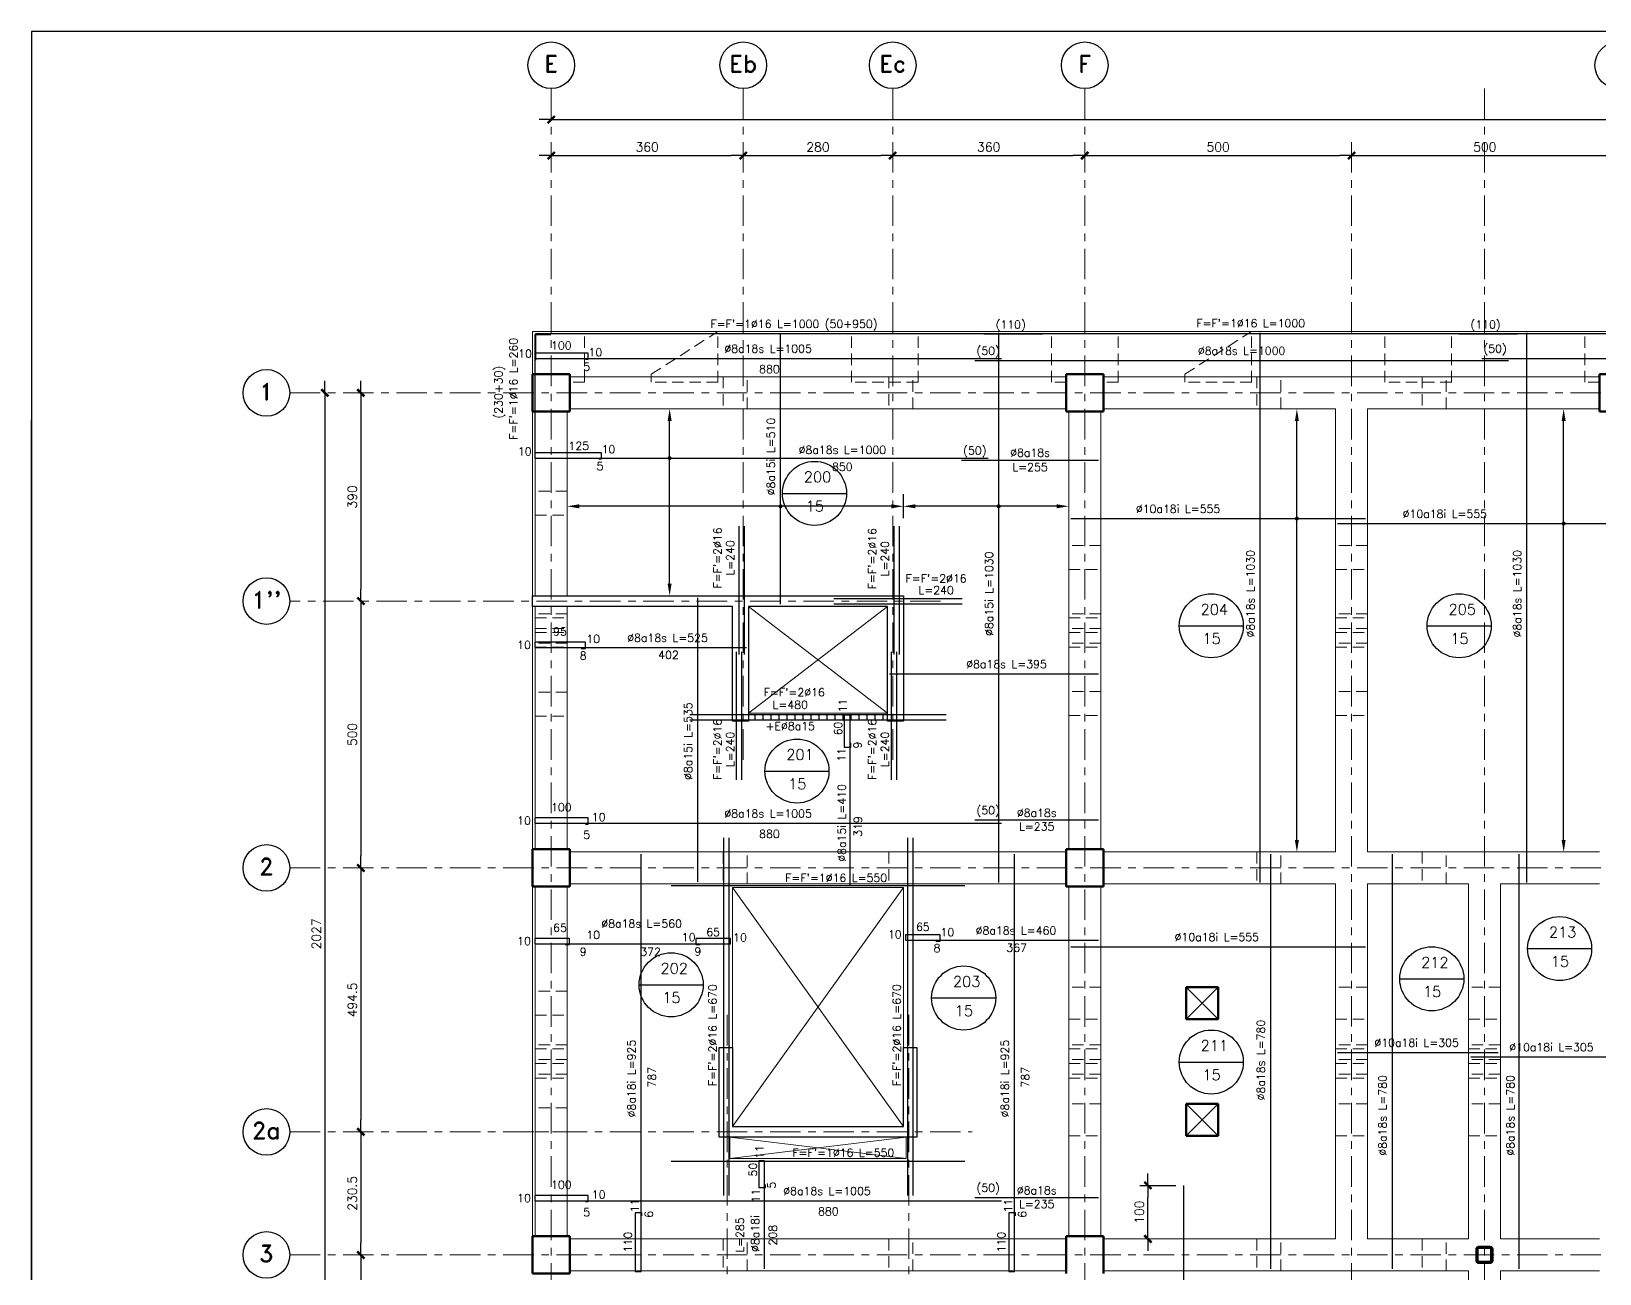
# Model space of a CAD drawing. Extents: x -4 to 6083, y -4 to 8618.
# Drawn here: x 0 to 2939, y 6290 to 8618 of the extents above; entities that cross this region are included whole.
import ezdxf
from ezdxf.enums import TextEntityAlignment as Align
from ezdxf.xclip import XClip

# ---------------------------------------------------------------- set-up
doc = ezdxf.new("R2010")
doc.units = 0
doc.header["$LTSCALE"] = 45
doc.header["$MEASUREMENT"] = 0
doc.header["$XCLIPFRAME"] = 0
doc.linetypes.add('2017_67-102$0$Grid Line', pattern=[2.2225, 1.27, -0.3175, 0.3175, -0.3175])
doc.linetypes.add('2017_67-102$0$RLE-PROYECCION', pattern=[0.71438, 0.47625, -0.23813])
doc.layers.get('0').update_dxf_attribs({"linetype": 'CONTINUOUS'})
for name, color, linetype, lineweight in [('2017_67-102$0$A-DETL-HLIN', 3, 'CONTINUOUS', 70), ('2017_67-102$0$RLE-EJE', 3, 'CONTINUOUS', 25), ('2017_67-102$0$RLE-EJES', 1, '2017_67-102$0$Grid Line', 9), ('2017_67-102$0$RLE-LOSA', 3, 'CONTINUOUS', 15), ('2017_67-102$0$RLE-MURO', 3, 'CONTINUOUS', 25), ('2017_67-102$0$RLE-PILAR', 3, 'CONTINUOUS', 50), ('2017_67-102$0$RLE-PROYECCION', 2, '2017_67-102$0$RLE-PROYECCION', 15), ('2017_67-102$0$RLE-VANOS', 1, 'CONTINUOUS', 15), ('2017_67-102$0$RLE-VIGA', 3, 'CONTINUOUS', 15)]:
    doc.layers.add(name, color=color, linetype=linetype, lineweight=lineweight)
for name, color, linetype in [('2017_67-102$0$RLA-COTAS', 2, 'CONTINUOUS'), ('fe', 7, 'CONTINUOUS'), ('RLA-COTAS1', 2, 'CONTINUOUS'), ('RLA-COTAS2', 1, 'CONTINUOUS'), ('RLA-FORMATO', 7, 'CONTINUOUS'), ('RLA-LOSAS', 3, 'CONTINUOUS'), ('TEXTOS-SM', 3, 'CONTINUOUS'), ('TEXTOS50A', 3, 'CONTINUOUS')]:
    doc.layers.add(name, color=color, linetype=linetype)
doc.styles.add('2017_67-102$0$ROMAND', font='romand', dxfattribs={"height": 31.5})
doc.styles.add('2017_67-102$0$ROMANS', font='ROMANS.shx', dxfattribs={"height": 16.875})
doc.styles.add('ROMAND', font='romand', dxfattribs={"height": 31.5})
doc.styles.add('ROMANS', font='ROMANS.shx', dxfattribs={"height": 16.875})
doc.styles.add('ROMANS0', font='romans.shx')
doc.dimstyles.new('2017_67-102$0$ING-75', dxfattribs={"dimscale": 75, "dimtxt": 0.27, "dimasz": 0.3, "dimexe": 0, "dimexo": 0, "dimgap": 0.1, "dimtad": 1, "dimdec": 1, "dimzin": 12, "dimdsep": 46, "dimtxsty": '2017_67-102$0$ROMANS', "dimblk": '2017_67-102$0$TICK1', "dimblk1": '2017_67-102$0$TICK1', "dimblk2": '2017_67-102$0$TICK1', "dimcen": 0.09, "dimclrd": 2, "dimclre": 1, "dimclrt": 3, "dimadec": 0, "dimazin": 0, "dimtfac": 1, "dimtdec": 0, "dimtix": 1, "dimtmove": 2, "dimatfit": 3, "dimldrblk": '2017_67-102$0$TICK1', "dimfxl": 0, "dimfxlon": 1, "dimtolj": 1, "dimtzin": 0, "dimarcsym": 0})
doc.dimstyles.new('ING-75', dxfattribs={"dimscale": 75, "dimtxt": 0.27, "dimasz": 0.3, "dimexe": 0, "dimexo": 0, "dimgap": 0.1, "dimtad": 1, "dimdec": 1, "dimzin": 12, "dimdsep": 46, "dimtxsty": 'ROMANS', "dimblk": 'TICK1', "dimblk1": 'TICK1', "dimblk2": 'TICK1', "dimcen": 0.09, "dimclrd": 2, "dimclre": 1, "dimclrt": 3, "dimadec": 0, "dimazin": 0, "dimtfac": 1, "dimtdec": 0, "dimtix": 1, "dimtmove": 2, "dimatfit": 3, "dimldrblk": 'TICK1', "dimfxl": 0, "dimfxlon": 1, "dimtolj": 1, "dimtzin": 0, "dimarcsym": 0})

# ---------------------------------------------------------------- blocks, each defined once
blk = doc.blocks.new('2017_67-102$0$TICK1')
at = {"color": 2}
for points in [[(0, 0), (-1, 0)], [(0, 0), (1, 0)]]:
    blk.add_lwpolyline(points, dxfattribs=at)
at = {"color": 2, "const_width": 0.2}
blk.add_lwpolyline([(-0.3, -0.3), (0.3, 0.3)], dxfattribs=at)
blk = doc.blocks.new('*D25')
at = {"layer": '2017_67-102$0$RLA-COTAS', "color": 2, "lineweight": -2, "transparency": 16777216}
blk.add_line((915.7, 8397), (5370.7, 8397), dxfattribs=at)
at = {"layer": '2017_67-102$0$RLA-COTAS', "color": 2, "lineweight": -2, "transparency": 16777216, "xscale": 22.5, "yscale": 22.5, "zscale": 22.5, "rotation": 180}
blk.add_blockref('2017_67-102$0$TICK1', (893.2, 8397), dxfattribs=at)
at = {"layer": '2017_67-102$0$RLA-COTAS', "color": 2, "lineweight": -2, "transparency": 16777216, "xscale": 22.5, "yscale": 22.5, "zscale": 22.5}
blk.add_blockref('2017_67-102$0$TICK1', (5393.2, 8397), dxfattribs=at)
at = {"layer": '2017_67-102$0$RLA-COTAS', "color": 3, "transparency": 16777216, "insert": (3143.2, 8413), "char_height": 16.88, "attachment_point": 5, "style": '2017_67-102$0$ROMANS'}
blk.add_mtext('\\A1;4500', dxfattribs=at)
blk = doc.blocks.new('*D26')
at = {"layer": '2017_67-102$0$RLA-COTAS', "color": 2, "lineweight": -2, "transparency": 16777216}
blk.add_line((915.7, 8329.5), (1230.7, 8329.5), dxfattribs=at)
at = {"layer": '2017_67-102$0$RLA-COTAS', "color": 2, "lineweight": -2, "transparency": 16777216, "xscale": 22.5, "yscale": 22.5, "zscale": 22.5, "rotation": 180}
blk.add_blockref('2017_67-102$0$TICK1', (893.2, 8329.5), dxfattribs=at)
at = {"layer": '2017_67-102$0$RLA-COTAS', "color": 2, "lineweight": -2, "transparency": 16777216, "xscale": 22.5, "yscale": 22.5, "zscale": 22.5}
blk.add_blockref('2017_67-102$0$TICK1', (1253.2, 8329.5), dxfattribs=at)
at = {"layer": '2017_67-102$0$RLA-COTAS', "color": 3, "transparency": 16777216, "insert": (1073.2, 8345.5), "char_height": 16.88, "attachment_point": 5, "style": '2017_67-102$0$ROMANS'}
blk.add_mtext('\\A1;360', dxfattribs=at)
blk = doc.blocks.new('*D27')
at = {"layer": '2017_67-102$0$RLA-COTAS', "color": 2, "lineweight": -2, "transparency": 16777216}
blk.add_line((1275.7, 8329.5), (1510.7, 8329.5), dxfattribs=at)
at = {"layer": '2017_67-102$0$RLA-COTAS', "color": 2, "lineweight": -2, "transparency": 16777216, "xscale": 22.5, "yscale": 22.5, "zscale": 22.5, "rotation": 180}
blk.add_blockref('2017_67-102$0$TICK1', (1253.2, 8329.5), dxfattribs=at)
at = {"layer": '2017_67-102$0$RLA-COTAS', "color": 2, "lineweight": -2, "transparency": 16777216, "xscale": 22.5, "yscale": 22.5, "zscale": 22.5}
blk.add_blockref('2017_67-102$0$TICK1', (1533.2, 8329.5), dxfattribs=at)
at = {"layer": '2017_67-102$0$RLA-COTAS', "color": 3, "transparency": 16777216, "insert": (1393.2, 8345.5), "char_height": 16.88, "attachment_point": 5, "style": '2017_67-102$0$ROMANS'}
blk.add_mtext('\\A1;280', dxfattribs=at)
blk = doc.blocks.new('*D28')
at = {"layer": '2017_67-102$0$RLA-COTAS', "color": 2, "lineweight": -2, "transparency": 16777216}
blk.add_line((1555.7, 8329.5), (1870.7, 8329.5), dxfattribs=at)
at = {"layer": '2017_67-102$0$RLA-COTAS', "color": 2, "lineweight": -2, "transparency": 16777216, "xscale": 22.5, "yscale": 22.5, "zscale": 22.5, "rotation": 180}
blk.add_blockref('2017_67-102$0$TICK1', (1533.2, 8329.5), dxfattribs=at)
at = {"layer": '2017_67-102$0$RLA-COTAS', "color": 2, "lineweight": -2, "transparency": 16777216, "xscale": 22.5, "yscale": 22.5, "zscale": 22.5}
blk.add_blockref('2017_67-102$0$TICK1', (1893.2, 8329.5), dxfattribs=at)
at = {"layer": '2017_67-102$0$RLA-COTAS', "color": 3, "transparency": 16777216, "insert": (1713.2, 8345.5), "char_height": 16.88, "attachment_point": 5, "style": '2017_67-102$0$ROMANS'}
blk.add_mtext('\\A1;360', dxfattribs=at)
blk = doc.blocks.new('*D29')
at = {"layer": '2017_67-102$0$RLA-COTAS', "color": 2, "lineweight": -2, "transparency": 16777216}
blk.add_line((1915.7, 8329.5), (2370.7, 8329.5), dxfattribs=at)
at = {"layer": '2017_67-102$0$RLA-COTAS', "color": 2, "lineweight": -2, "transparency": 16777216, "xscale": 22.5, "yscale": 22.5, "zscale": 22.5, "rotation": 180}
blk.add_blockref('2017_67-102$0$TICK1', (1893.2, 8329.5), dxfattribs=at)
at = {"layer": '2017_67-102$0$RLA-COTAS', "color": 2, "lineweight": -2, "transparency": 16777216, "xscale": 22.5, "yscale": 22.5, "zscale": 22.5}
blk.add_blockref('2017_67-102$0$TICK1', (2393.2, 8329.5), dxfattribs=at)
at = {"layer": '2017_67-102$0$RLA-COTAS', "color": 3, "transparency": 16777216, "insert": (2143.2, 8345.5), "char_height": 16.88, "attachment_point": 5, "style": '2017_67-102$0$ROMANS'}
blk.add_mtext('\\A1;500', dxfattribs=at)
blk = doc.blocks.new('*D30')
at = {"layer": '2017_67-102$0$RLA-COTAS', "color": 2, "lineweight": -2, "transparency": 16777216}
blk.add_line((2415.7, 8329.5), (2870.7, 8329.5), dxfattribs=at)
at = {"layer": '2017_67-102$0$RLA-COTAS', "color": 2, "lineweight": -2, "transparency": 16777216, "xscale": 22.5, "yscale": 22.5, "zscale": 22.5, "rotation": 180}
blk.add_blockref('2017_67-102$0$TICK1', (2393.2, 8329.5), dxfattribs=at)
at = {"layer": '2017_67-102$0$RLA-COTAS', "color": 2, "lineweight": -2, "transparency": 16777216, "xscale": 22.5, "yscale": 22.5, "zscale": 22.5}
blk.add_blockref('2017_67-102$0$TICK1', (2893.2, 8329.5), dxfattribs=at)
at = {"layer": '2017_67-102$0$RLA-COTAS', "color": 3, "transparency": 16777216, "insert": (2643.2, 8345.5), "char_height": 16.88, "attachment_point": 5, "style": '2017_67-102$0$ROMANS'}
blk.add_mtext('\\A1;500', dxfattribs=at)
blk = doc.blocks.new('*D35')
at = {"layer": '2017_67-102$0$RLA-COTAS', "color": 2, "lineweight": -2, "transparency": 16777216}
blk.add_line((469, 7862.4), (469, 5880.4), dxfattribs=at)
at = {"layer": '2017_67-102$0$RLA-COTAS', "color": 2, "lineweight": -2, "transparency": 16777216, "xscale": 22.5, "yscale": 22.5, "zscale": 22.5}
for p, rotation in [((469, 7884.9), 90), ((469, 5857.9), 270)]:
    blk.add_blockref('2017_67-102$0$TICK1', p, dxfattribs=dict(at, rotation=rotation))
at = {"layer": '2017_67-102$0$RLA-COTAS', "color": 3, "transparency": 16777216, "insert": (453, 6871.4), "char_height": 16.88, "attachment_point": 5, "rotation": 90, "style": '2017_67-102$0$ROMANS'}
blk.add_mtext('\\A1;2027', dxfattribs=at)
blk = doc.blocks.new('*D36')
at = {"layer": '2017_67-102$0$RLA-COTAS', "color": 2, "lineweight": -2, "transparency": 16777216}
blk.add_line((536.5, 7862.4), (536.5, 7517.4), dxfattribs=at)
at = {"layer": '2017_67-102$0$RLA-COTAS', "color": 2, "lineweight": -2, "transparency": 16777216, "xscale": 22.5, "yscale": 22.5, "zscale": 22.5}
for p, rotation in [((536.5, 7884.9), 90), ((536.5, 7494.9), 270)]:
    blk.add_blockref('2017_67-102$0$TICK1', p, dxfattribs=dict(at, rotation=rotation))
at = {"layer": '2017_67-102$0$RLA-COTAS', "color": 3, "transparency": 16777216, "insert": (520.5, 7689.9), "char_height": 16.88, "attachment_point": 5, "rotation": 90, "style": '2017_67-102$0$ROMANS'}
blk.add_mtext('\\A1;390', dxfattribs=at)
blk = doc.blocks.new('*D37')
at = {"layer": '2017_67-102$0$RLA-COTAS', "color": 2, "lineweight": -2, "transparency": 16777216}
blk.add_line((536.5, 7472.4), (536.5, 7017.4), dxfattribs=at)
at = {"layer": '2017_67-102$0$RLA-COTAS', "color": 2, "lineweight": -2, "transparency": 16777216, "xscale": 22.5, "yscale": 22.5, "zscale": 22.5}
for p, rotation in [((536.5, 7494.9), 90), ((536.5, 6994.9), 270)]:
    blk.add_blockref('2017_67-102$0$TICK1', p, dxfattribs=dict(at, rotation=rotation))
at = {"layer": '2017_67-102$0$RLA-COTAS', "color": 3, "transparency": 16777216, "insert": (520.5, 7244.9), "char_height": 16.88, "attachment_point": 5, "rotation": 90, "style": '2017_67-102$0$ROMANS'}
blk.add_mtext('\\A1;500', dxfattribs=at)
blk = doc.blocks.new('*D38')
at = {"layer": '2017_67-102$0$RLA-COTAS', "color": 2, "lineweight": -2, "transparency": 16777216}
blk.add_line((536.5, 6972.4), (536.5, 6522.9), dxfattribs=at)
at = {"layer": '2017_67-102$0$RLA-COTAS', "color": 2, "lineweight": -2, "transparency": 16777216, "xscale": 22.5, "yscale": 22.5, "zscale": 22.5}
for p, rotation in [((536.5, 6994.9), 90), ((536.5, 6500.4), 270)]:
    blk.add_blockref('2017_67-102$0$TICK1', p, dxfattribs=dict(at, rotation=rotation))
at = {"layer": '2017_67-102$0$RLA-COTAS', "color": 3, "transparency": 16777216, "insert": (520.5, 6747.7), "char_height": 16.88, "attachment_point": 5, "rotation": 90, "style": '2017_67-102$0$ROMANS'}
blk.add_mtext('\\A1;494.5', dxfattribs=at)
blk = doc.blocks.new('*D39')
at = {"layer": '2017_67-102$0$RLA-COTAS', "color": 2, "lineweight": -2, "transparency": 16777216}
blk.add_line((536.5, 6477.9), (536.5, 6292.4), dxfattribs=at)
at = {"layer": '2017_67-102$0$RLA-COTAS', "color": 2, "lineweight": -2, "transparency": 16777216, "xscale": 22.5, "yscale": 22.5, "zscale": 22.5}
for p, rotation in [((536.5, 6500.4), 90), ((536.5, 6269.9), 270)]:
    blk.add_blockref('2017_67-102$0$TICK1', p, dxfattribs=dict(at, rotation=rotation))
at = {"layer": '2017_67-102$0$RLA-COTAS', "color": 3, "transparency": 16777216, "insert": (520.5, 6385.2), "char_height": 16.88, "attachment_point": 5, "rotation": 90, "style": '2017_67-102$0$ROMANS'}
blk.add_mtext('\\A1;230.5', dxfattribs=at)
blk = doc.blocks.new('*D40')
at = {"layer": '2017_67-102$0$RLA-COTAS', "color": 2, "lineweight": -2, "transparency": 16777216}
blk.add_line((536.5, 6247.4), (536.5, 5880.4), dxfattribs=at)
at = {"layer": '2017_67-102$0$RLA-COTAS', "color": 2, "lineweight": -2, "transparency": 16777216, "xscale": 22.5, "yscale": 22.5, "zscale": 22.5}
for p, rotation in [((536.5, 6269.9), 90), ((536.5, 5857.9), 270)]:
    blk.add_blockref('2017_67-102$0$TICK1', p, dxfattribs=dict(at, rotation=rotation))
at = {"layer": '2017_67-102$0$RLA-COTAS', "color": 3, "transparency": 16777216, "insert": (520.5, 6063.9), "char_height": 16.88, "attachment_point": 5, "rotation": 90, "style": '2017_67-102$0$ROMANS'}
blk.add_mtext('\\A1;412', dxfattribs=at)
blk = doc.blocks.new('TICK1')
at = {"color": 2}
for points in [[(0, 0), (-1, 0)], [(0, 0), (1, 0)]]:
    blk.add_lwpolyline(points, dxfattribs=at)
at = {"color": 2, "const_width": 0.2}
blk.add_lwpolyline([(-0.3, -0.3), (0.3, 0.3)], dxfattribs=at)
blk = doc.blocks.new('*D13')
at = {"layer": 'RLA-COTAS1', "color": 2, "lineweight": -2, "transparency": 16777216}
blk.add_line((2092.7, 6377.8), (2092.7, 6432.8), dxfattribs=at)
at = {"layer": 'RLA-COTAS1', "color": 2, "lineweight": -2, "transparency": 16777216, "xscale": 22.5, "yscale": 22.5, "zscale": 22.5}
for p, rotation in [((2092.7, 6455.3), 90), ((2092.7, 6355.3), 270)]:
    blk.add_blockref('TICK1', p, dxfattribs=dict(at, rotation=rotation))
at = {"layer": 'RLA-COTAS1', "color": 3, "transparency": 16777216, "insert": (2076.7, 6405.3), "char_height": 16.88, "attachment_point": 5, "rotation": 90, "style": 'ROMANS'}
blk.add_mtext('\\A1;100', dxfattribs=at)
blk = doc.blocks.new('2017_67-102')
at = {"layer": '2017_67-102$0$A-DETL-HLIN'}
for p, q in [((2143.23, 6771.59), (2083.23, 6771.59)), ((2083.23, 6771.59), (2083.23, 6711.59)), ((2143.23, 6711.59), (2143.23, 6771.59)), ((2083.23, 6711.59), (2143.23, 6711.59)), ((2143.23, 6553.25), (2083.23, 6553.25)), ((2083.23, 6553.25), (2083.23, 6493.25)), ((2143.23, 6493.25), (2143.23, 6553.25)), ((2083.23, 6493.25), (2143.23, 6493.25))]:
    blk.add_line(p, q, dxfattribs=at)
at = {"layer": '2017_67-102$0$RLE-EJE'}
for centre in [(893.23, 8498.66), (1253.23, 8498.66), (1533.23, 8498.66), (1893.23, 8498.66), (2893.23, 8498.66), (359.48, 7884.92), (359.48, 7494.91), (359.48, 6994.92), (359.48, 6500.41), (359.48, 6269.91)]:
    blk.add_circle(centre, 43.75, dxfattribs=at)
at = {"layer": '2017_67-102$0$RLE-EJES'}
for p, q in [((893.23, 8454.91), (893.23, 5372.91)), ((1253.23, 8454.91), (1253.23, 7188.06)), ((1533.23, 8454.91), (1533.23, 7188.06)), ((1893.23, 8454.91), (1893.23, 5372.91)), ((2642.23, 8454.91), (2642.23, 5372.91)), ((2393.23, 8354.92), (2393.23, 5484.92)), ((403.23, 7884.92), (5803.24, 7884.92)), ((1623.01, 7494.91), (403.23, 7494.91)), ((403.23, 6994.92), (5803.24, 6994.92)), ((1223.23, 6719.66), (1223.23, 5372.91)), ((1563.23, 6719.66), (1563.23, 5372.91)), ((403.23, 6500.41), (1682.04, 6500.41)), ((403.23, 6269.91), (5803.24, 6269.91))]:
    blk.add_line(p, q, dxfattribs=at)
at = {"layer": '2017_67-102$0$RLE-LOSA'}
for p, q in [((858.23, 7999.91), (5428.23, 7999.91)), ((858.23, 7919.92), (858.23, 7999.91)), ((858.23, 7504.91), (858.23, 7849.92)), ((858.23, 7029.92), (858.23, 7484.91)), ((1263.23, 7284.88), (1523.23, 7284.88)), ((858.23, 6304.91), (858.23, 6959.92)), ((1553.23, 6958.29), (1233.23, 6958.29)), ((1233.23, 6958.29), (1233.23, 6658.29)), ((1553.23, 6658.29), (1553.23, 6958.29))]:
    blk.add_line(p, q, dxfattribs=at)
blk.add_lwpolyline([(1227.73, 6490.41), (1558.73, 6490.41), (1558.73, 6450.46), (1227.73, 6450.46)], close=True, dxfattribs=at)
at = {"layer": '2017_67-102$0$RLE-MURO'}
for p, q in [((858.23, 7504.91), (1553.23, 7504.91)), ((858.23, 7484.91), (858.23, 7504.91)), ((1553.23, 7504.91), (1553.23, 7269.91)), ((1233.23, 7484.91), (858.23, 7484.91)), ((1233.23, 7269.91), (1233.23, 7484.91)), ((1263.23, 7484.91), (1263.23, 7269.91)), ((1523.23, 7484.91), (1263.23, 7484.91)), ((1523.23, 7269.91), (1523.23, 7484.91)), ((1263.23, 7269.91), (1233.23, 7269.91)), ((1553.23, 7269.91), (1523.23, 7269.91)), ((1208.23, 6490.41), (1208.23, 6658.29)), ((1208.23, 6658.29), (1233.23, 6658.29)), ((1233.23, 6658.29), (1233.23, 6510.41)), ((1553.23, 6510.41), (1553.23, 6658.29)), ((1553.23, 6658.29), (1578.23, 6658.29)), ((1578.23, 6658.29), (1578.23, 6490.41)), ((1233.23, 6510.41), (1553.23, 6510.41)), ((1578.23, 6490.41), (1208.23, 6490.41))]:
    blk.add_line(p, q, dxfattribs=at)
at = {"layer": '2017_67-102$0$RLE-PILAR'}
for p, q in [((858.23, 7919.92), (928.23, 7919.92)), ((858.23, 7849.92), (858.23, 7919.92)), ((928.23, 7919.92), (928.23, 7849.92)), ((1858.23, 7919.92), (1928.23, 7919.92)), ((1858.23, 7849.92), (1858.23, 7919.92)), ((1928.23, 7919.92), (1928.23, 7849.92)), ((2858.23, 7919.91), (2928.23, 7919.91)), ((2858.23, 7849.91), (2858.23, 7919.91)), ((928.23, 7849.92), (858.23, 7849.92)), ((1928.23, 7849.92), (1858.23, 7849.92)), ((2928.23, 7849.91), (2858.23, 7849.91)), ((858.23, 7029.92), (928.23, 7029.92)), ((858.23, 6959.92), (858.23, 7029.92)), ((928.23, 7029.92), (928.23, 6959.92)), ((1858.23, 7029.92), (1928.23, 7029.92)), ((1858.23, 6959.92), (1858.23, 7029.92)), ((1928.23, 7029.92), (1928.23, 6959.92)), ((928.23, 6959.92), (858.23, 6959.92)), ((1928.23, 6959.92), (1858.23, 6959.92)), ((858.23, 6304.91), (928.23, 6304.91)), ((858.23, 6234.91), (858.23, 6304.91)), ((928.23, 6304.91), (928.23, 6234.91)), ((1928.23, 6304.91), (1858.23, 6304.91)), ((1858.23, 6304.91), (1858.23, 6234.91)), ((1928.23, 6304.91), (1928.23, 6234.91)), ((2627.23, 6258.91), (2627.23, 6280.91)), ((2629.23, 6280.91), (2629.23, 6258.91)), ((2631.23, 6284.91), (2653.23, 6284.91)), ((2653.23, 6282.91), (2631.23, 6282.91)), ((2655.23, 6258.91), (2655.23, 6280.91)), ((2657.23, 6280.91), (2657.23, 6258.91)), ((928.23, 6234.91), (858.23, 6234.91)), ((2631.23, 6256.91), (2653.23, 6256.91)), ((2653.23, 6254.91), (2631.23, 6254.91))]:
    blk.add_line(p, q, dxfattribs=at)
for centre, radius, start, end in [((2631.23, 6280.91), 4, 90, 180), ((2631.23, 6280.91), 2, 90, 180), ((2653.23, 6280.91), 4, 0, 90), ((2653.23, 6280.91), 2, 0, 90), ((2631.23, 6258.91), 4, 180, 270), ((2631.23, 6258.91), 2, 180, 270), ((2653.23, 6258.91), 4, 270, 0), ((2653.23, 6258.91), 2, 270, 0)]:
    blk.add_arc(centre, radius, start, end, dxfattribs=at)
at = {"layer": '2017_67-102$0$RLE-PROYECCION'}
for p, q in [((955.73, 7904.91), (955.73, 7999.91)), ((1080.73, 7919.91), (1205.72, 7999.91)), ((1205.73, 7904.91), (1205.73, 7999.91)), ((1455.73, 7904.91), (1455.73, 7999.91)), ((1580.73, 7904.91), (1580.73, 7999.91)), ((1830.73, 7904.91), (1830.73, 7999.91)), ((1955.73, 7904.91), (1955.73, 7999.91)), ((2080.73, 7919.91), (2205.72, 7999.91)), ((2205.73, 7904.91), (2205.73, 7999.91)), ((2455.73, 7904.91), (2455.73, 7999.91)), ((2580.73, 7904.91), (2580.73, 7999.91)), ((2830.73, 7904.91), (2830.73, 7999.91)), ((1080.73, 7919.91), (1080.73, 7904.91)), ((1215.73, 7914.92), (1215.73, 7854.92)), ((1260.73, 7854.92), (1260.73, 7914.92)), ((1525.73, 7914.92), (1525.73, 7854.92)), ((1570.73, 7854.92), (1570.73, 7914.92)), ((2080.73, 7919.91), (2080.73, 7904.91)), ((2215.73, 7914.92), (2215.73, 7854.92)), ((2260.73, 7854.92), (2260.73, 7914.92)), ((2525.73, 7914.92), (2525.73, 7854.92)), ((2570.73, 7854.92), (2570.73, 7914.92)), ((955.73, 7904.91), (928.23, 7904.91)), ((1205.73, 7904.91), (1080.73, 7904.91)), ((1580.73, 7904.91), (1455.73, 7904.91)), ((1858.38, 7904.91), (1830.73, 7904.91)), ((1955.73, 7904.91), (1928.23, 7904.91)), ((2205.73, 7904.91), (2080.73, 7904.91)), ((2580.73, 7904.91), (2455.73, 7904.91)), ((2858.23, 7904.91), (2830.73, 7904.91)), ((923.23, 7700.76), (863.23, 7700.76)), ((863.23, 7655.76), (923.23, 7655.76)), ((1923.23, 7599.09), (1863.23, 7599.09)), ((2423.23, 7599.09), (2363.23, 7599.09)), ((1863.23, 7554.09), (1923.23, 7554.09)), ((2363.23, 7554.09), (2423.23, 7554.09)), ((923.23, 7471.17), (863.23, 7471.17)), ((1923.23, 7471.17), (1863.23, 7471.17)), ((2423.23, 7471.17), (2363.23, 7471.17)), ((2363.23, 7471.17), (2363.23, 7463.67)), ((2423.23, 7463.67), (2423.23, 7471.17)), ((863.23, 7463.67), (923.23, 7463.67)), ((863.23, 7443.67), (923.23, 7443.67)), ((1863.23, 7463.67), (1923.23, 7463.67)), ((1923.23, 7443.67), (1863.23, 7443.67)), ((2363.23, 7463.67), (2423.23, 7463.67)), ((2423.23, 7443.67), (2363.23, 7443.67)), ((2363.23, 7443.67), (2363.23, 7436.17)), ((2423.23, 7436.17), (2423.23, 7443.67)), ((863.23, 7436.17), (923.23, 7436.17)), ((923.23, 7416.17), (863.23, 7416.17)), ((863.23, 7416.17), (863.23, 7408.67)), ((863.23, 7408.67), (923.23, 7408.67)), ((923.23, 7408.67), (923.23, 7416.17)), ((1863.23, 7436.17), (1923.23, 7436.17)), ((1923.23, 7416.17), (1863.23, 7416.17)), ((1863.23, 7408.67), (1923.23, 7408.67)), ((2363.23, 7436.17), (2423.23, 7436.17)), ((2423.23, 7416.17), (2363.23, 7416.17)), ((2363.23, 7416.17), (2363.23, 7408.67)), ((2363.23, 7408.67), (2423.23, 7408.67)), ((2423.23, 7408.67), (2423.23, 7416.17)), ((923.23, 7324.09), (863.23, 7324.09)), ((1923.23, 7325.76), (1863.23, 7325.76)), ((2423.23, 7325.76), (2363.23, 7325.76)), ((863.23, 7279.09), (923.23, 7279.09)), ((1863.23, 7280.76), (1923.23, 7280.76)), ((2363.23, 7280.76), (2423.23, 7280.76)), ((1215.73, 7024.92), (1215.73, 6964.92)), ((1260.73, 6964.92), (1260.73, 7024.92)), ((1525.73, 7024.92), (1525.73, 6964.92)), ((1570.73, 6964.92), (1570.73, 7024.92)), ((2215.73, 7024.92), (2215.73, 6964.92)), ((2260.73, 6964.92), (2260.73, 7024.92)), ((2525.73, 7024.92), (2525.73, 6964.92)), ((2570.73, 6964.92), (2570.73, 7024.92)), ((923.23, 6764.09), (863.23, 6764.09)), ((1923.23, 6771.59), (1863.23, 6771.59)), ((2423.23, 6771.59), (2363.23, 6771.59)), ((2672.23, 6771.59), (2612.23, 6771.59)), ((863.23, 6719.09), (923.23, 6719.09)), ((1863.23, 6711.59), (1923.23, 6711.59)), ((2363.23, 6711.59), (2423.23, 6711.59)), ((2612.23, 6711.59), (2672.23, 6711.59)), ((923.23, 6663.67), (863.23, 6663.67)), ((863.23, 6656.17), (923.23, 6656.17)), ((1923.23, 6663.67), (1863.23, 6663.67)), ((1863.23, 6656.17), (1923.23, 6656.17)), ((2423.23, 6663.67), (2363.23, 6663.67)), ((2363.23, 6656.17), (2423.23, 6656.17)), ((2672.23, 6663.67), (2612.23, 6663.67)), ((2612.23, 6656.17), (2672.23, 6656.17)), ((923.23, 6636.17), (863.23, 6636.17)), ((863.23, 6628.67), (923.23, 6628.67)), ((1923.23, 6636.17), (1863.23, 6636.17)), ((1863.23, 6628.67), (1923.23, 6628.67)), ((2423.23, 6636.17), (2363.23, 6636.17)), ((2363.23, 6628.67), (2423.23, 6628.67)), ((2672.23, 6636.17), (2612.23, 6636.17)), ((2612.23, 6628.67), (2672.23, 6628.67)), ((923.23, 6608.67), (863.23, 6608.67)), ((863.23, 6601.17), (923.23, 6601.17)), ((1923.23, 6608.67), (1863.23, 6608.67)), ((1863.23, 6601.17), (1923.23, 6601.17)), ((2423.23, 6608.67), (2363.23, 6608.67)), ((2363.23, 6601.17), (2423.23, 6601.17)), ((2672.23, 6608.67), (2612.23, 6608.67)), ((2612.23, 6601.17), (2672.23, 6601.17)), ((923.23, 6545.75), (863.23, 6545.75)), ((1923.23, 6553.25), (1863.23, 6553.25)), ((2423.23, 6553.25), (2363.23, 6553.25)), ((2672.23, 6553.25), (2612.23, 6553.25)), ((863.23, 6500.75), (923.23, 6500.75)), ((1863.23, 6493.25), (1923.23, 6493.25)), ((2363.23, 6493.25), (2423.23, 6493.25)), ((2612.23, 6493.25), (2672.23, 6493.25)), ((1215.73, 6299.92), (1215.73, 6239.92)), ((1260.73, 6239.92), (1260.73, 6299.92)), ((1525.73, 6299.92), (1525.73, 6239.92)), ((1570.73, 6239.92), (1570.73, 6299.92)), ((2215.73, 6299.92), (2215.73, 6239.92)), ((2260.73, 6239.92), (2260.73, 6299.92)), ((2525.73, 6299.92), (2525.73, 6239.92)), ((2570.73, 6239.92), (2570.73, 6299.92))]:
    blk.add_line(p, q, dxfattribs=at)
at = {"layer": '2017_67-102$0$RLE-VANOS'}
for p, q in [((1263.23, 7284.88), (1523.23, 7484.91)), ((1263.23, 7484.91), (1523.23, 7284.88)), ((1263.23, 7284.88), (1523.23, 7484.91)), ((1263.23, 7484.91), (1523.23, 7284.88)), ((1233.23, 6958.29), (1553.23, 6510.41)), ((1233.23, 6510.41), (1553.23, 6958.29)), ((1233.23, 6510.41), (1553.23, 6958.29)), ((1233.23, 6958.29), (1553.23, 6510.41)), ((2083.23, 6771.59), (2143.23, 6711.59)), ((2083.23, 6711.59), (2143.23, 6771.59)), ((2083.23, 6493.25), (2143.23, 6553.25)), ((2083.23, 6553.25), (2143.23, 6493.25)), ((1227.73, 6490.41), (1558.73, 6450.46)), ((1227.73, 6450.46), (1558.73, 6490.41))]:
    blk.add_line(p, q, dxfattribs=at)
at = {"layer": '2017_67-102$0$RLE-VIGA'}
for p, q in [((928.23, 7914.92), (1858.23, 7914.92)), ((1928.23, 7914.92), (2858.23, 7914.92)), ((863.23, 7849.92), (863.23, 7504.91)), ((923.23, 7849.92), (923.23, 7504.91)), ((928.23, 7854.92), (1858.23, 7854.92)), ((1863.23, 7849.92), (1863.23, 7029.92)), ((1923.23, 7849.92), (1923.23, 7029.92)), ((1928.23, 7854.92), (2363.23, 7854.92)), ((2363.23, 7854.92), (2363.23, 7024.92)), ((2423.23, 7854.92), (2858.23, 7854.92)), ((2423.23, 7854.92), (2423.23, 7024.92)), ((863.23, 7484.91), (863.23, 7029.92)), ((923.23, 7484.91), (923.23, 7029.92)), ((928.23, 7024.92), (1858.23, 7024.92)), ((1928.23, 7024.92), (2363.23, 7024.92)), ((2423.23, 7024.92), (2858.23, 7024.92)), ((863.23, 6959.92), (863.23, 6304.91)), ((923.23, 6959.92), (923.23, 6304.91)), ((928.23, 6964.92), (1858.23, 6964.92)), ((1863.23, 6959.92), (1863.23, 6304.91)), ((1923.23, 6959.92), (1923.23, 6304.91)), ((1928.23, 6964.92), (2363.23, 6964.92)), ((2363.23, 6964.92), (2363.23, 6299.92)), ((2423.23, 6964.92), (2612.23, 6964.92)), ((2423.23, 6964.92), (2423.23, 6299.92)), ((2612.23, 6964.92), (2612.23, 6299.92)), ((2672.23, 6964.92), (2672.23, 6299.92)), ((2672.23, 6964.92), (2858.23, 6964.92)), ((928.23, 6299.92), (1858.23, 6299.92)), ((1928.23, 6299.92), (2363.23, 6299.92)), ((2423.23, 6299.92), (2612.23, 6299.92)), ((2672.23, 6299.92), (2858.23, 6299.92)), ((928.23, 6239.92), (1858.23, 6239.92)), ((1928.23, 6239.92), (2612.23, 6239.92)), ((2612.23, 6239.92), (2612.23, 5887.91)), ((2672.23, 6239.92), (2858.23, 6239.92)), ((2672.23, 6239.92), (2672.23, 5887.91))]:
    blk.add_line(p, q, dxfattribs=at)
at = {"layer": '2017_67-102$0$RLE-EJE', "color": 5, "char_height": 31.25, "width": 1, "attachment_point": 2, "line_spacing_factor": 0.941778, "style": '2017_67-102$0$ROMAND'}
for s, insert in [('E', (893.24, 8516.97)), ('Eb', (1253.24, 8516.97)), ('Ec', (1533.24, 8516.97)), ('F', (1893.24, 8516.97)), ('1', (359.28, 7903.06)), ("1''", (359.67, 7513.02)), ('2', (359.28, 7013.06)), ('2a', (359.28, 6518.54)), ('3', (359.28, 6288.04))]:
    blk.add_mtext(s, dxfattribs=dict(at, insert=insert))
at = {"layer": '2017_67-102$0$RLA-COTAS'}
for base, p1, p2, picture, middle in [((5393.23, 8397.05), (893.23, 8404.55), (5393.23, 8404.55), '*D25', (3143.23, 8412.98)), ((1253.23, 8329.55), (893.23, 8337.05), (1253.23, 8337.05), '*D26', (1073.23, 8345.48)), ((1533.23, 8329.55), (1253.23, 8337.05), (1533.23, 8337.05), '*D27', (1393.23, 8345.48)), ((1893.23, 8329.55), (1533.23, 8337.05), (1893.23, 8337.05), '*D28', (1713.23, 8345.48)), ((2393.23, 8329.55), (1893.23, 8337.05), (2393.23, 8337.05), '*D29', (2143.23, 8345.48)), ((2893.23, 8329.55), (2393.23, 8337.05), (2893.23, 8337.05), '*D30', (2643.23, 8345.48))]:
    dim = blk.add_linear_dim(base=base, p1=p1, p2=p2, dimstyle='2017_67-102$0$ING-75', override={"dimexe": 0, "dimexo": 0, "dimdec": 1, "dimfxl": 0, "dimfxlon": 1}, dxfattribs=at)
    dim.commit()
    dim.dimension.update_dxf_attribs({"geometry": picture, "text_midpoint": middle})
for base, p1, p2, picture, middle in [((468.95, 5857.91), (476.45, 7884.92), (476.45, 5857.91), '*D35', (453.01, 6871.42)), ((536.45, 7494.91), (543.95, 7884.92), (543.95, 7494.91), '*D36', (520.51, 7689.92)), ((536.45, 6994.92), (543.95, 7494.91), (543.95, 6994.92), '*D37', (520.51, 7244.92)), ((536.45, 6500.41), (543.95, 6994.92), (543.95, 6500.41), '*D38', (520.51, 6747.67)), ((536.45, 6269.91), (543.95, 6500.41), (543.95, 6269.91), '*D39', (520.51, 6385.16)), ((536.45, 5857.91), (543.95, 6269.91), (543.95, 5857.91), '*D40', (520.51, 6063.91))]:
    dim = blk.add_linear_dim(base=base, p1=p1, p2=p2, angle=90, dimstyle='2017_67-102$0$ING-75', override={"dimexe": 0, "dimexo": 0, "dimdec": 1, "dimfxl": 0, "dimfxlon": 1}, dxfattribs=at)
    dim.commit()
    dim.dimension.update_dxf_attribs({"geometry": picture, "text_midpoint": middle})

msp = doc.modelspace()

# ---------------------------------------------------------------- linework, layer by layer
msp.add_lwpolyline([(1000.34, 6906.77), (1008.34, 6906.77), (1008.34, 6918.27), (943.34, 6918.27), (943.34, 6908.27), (1310.34, 6908.27), (1310.34, 6918.27), (1245.34, 6918.27), (1245.34, 6906.77), (1253.34, 6906.77)])
at = {"layer": 'fe', "color": 6}
for p, q in [((1895.34, 8050.25), (1785.34, 8050.25)), ((2785.34, 8050.25), (2675.34, 8050.25))]:
    msp.add_line(p, q, dxfattribs=at)
at = {"layer": 'fe', "color": 1}
for p, q in [((1634.34, 7705.29), (1634.34, 7750.29)), ((1356.45, 7327.74), (1356.45, 7337.74)), ((1371.45, 7327.74), (1371.45, 7337.74)), ((1386.45, 7327.74), (1386.45, 7337.74)), ((1401.45, 7327.74), (1401.45, 7337.74)), ((1416.45, 7327.74), (1416.45, 7337.74)), ((1431.45, 7327.74), (1431.45, 7337.74)), ((1446.45, 7327.74), (1446.45, 7337.74)), ((1461.45, 7327.74), (1461.45, 7337.74)), ((1476.45, 7327.74), (1476.45, 7337.74)), ((1491.45, 7327.74), (1491.45, 7337.74)), ((1506.45, 7327.74), (1506.45, 7337.74)), ((1521.45, 7327.74), (1521.45, 7337.74)), ((1536.45, 7327.74), (1536.45, 7337.74)), ((1551.45, 7327.74), (1551.45, 7337.74)), ((1566.45, 7327.74), (1566.45, 7337.74)), ((1581.45, 7327.74), (1581.45, 7337.74)), ((1596.45, 7327.74), (1596.45, 7337.74))]:
    msp.add_line(p, q, dxfattribs=at)
at = {"layer": 'fe'}
for points in [[(973.34, 8049.25), (943.34, 8049.25), (943.34, 7819.25)], [(945.34, 8001.25), (945.34, 8051.25), (1895.34, 8051.25)], [(1404.2, 7544.25), (1404.2, 8051.25)], [(1785.34, 8051.25), (2785.34, 8051.25)], [(1813.06, 7022.71), (1813.06, 8052.71)], [(2303, 7022.71), (2303, 8052.71)], [(2675.34, 8051.25), (3675.34, 8051.25)], [(2803, 7022.71), (2803, 8052.71)], [(1038.34, 8003.37), (1043.34, 8003.37), (1043.34, 8014.87), (943.34, 8014.87), (943.34, 8004.87), (1818.34, 8004.87)], [(1768.34, 8000.87), (2768.34, 8000.87)], [(2718.34, 8004.87), (3718.34, 8004.87)], [(1063.34, 7816.52), (1068.34, 7816.52), (1068.34, 7828.02), (943.34, 7828.02), (943.34, 7818.02), (1793.34, 7818.02)], [(1743.34, 7814.02), (2000.34, 7814.02)], [(1948.34, 7704.79), (2500.34, 7704.79)], [(1326.84, 7450.25), (1326.84, 7690.25)], [(1336.84, 7450.25), (1336.84, 7690.25)], [(1616.84, 7450.25), (1616.84, 7690.25)], [(1626.84, 7450.25), (1626.84, 7690.25)], [(2448.34, 7695.42), (3000.34, 7695.42)], [(1249.13, 7024.27), (1249.13, 7556.25)], [(1504.34, 7555.25), (1744.34, 7555.25)], [(1504.34, 7545.25), (1744.34, 7545.25)], [(1030.34, 7461.51), (1038.34, 7461.51), (1038.34, 7473.01), (943.34, 7473.01), (943.34, 7463.01), (1340.34, 7463.01)], [(1321.84, 7215.25), (1321.84, 7455.25)], [(1331.84, 7215.25), (1331.84, 7455.25)], [(1611.84, 7215.25), (1611.84, 7455.25)], [(1621.84, 7215.25), (1621.84, 7455.25)], [(1608.34, 7413.98), (2000.34, 7413.98)], [(1234.34, 7337.74), (1714.34, 7337.74)], [(1234.34, 7327.74), (1714.34, 7327.74)], [(1534.64, 7016.22), (1534.64, 7336.22), (1523.64, 7336.22), (1523.64, 7276.22), (1536.14, 7276.22), (1536.14, 7284.75)], [(1038.34, 7132.5), (1043.34, 7132.5), (1043.34, 7144), (943.34, 7144), (943.34, 7134), (1818.34, 7134)], [(1768.34, 7140.09), (2000.34, 7140.09)], [(1297.13, 7106.75), (1297.13, 6436.75)], [(1307.13, 7106.75), (1307.13, 6436.75)], [(1642.13, 7106.75), (1642.13, 6436.75)], [(1652.13, 7106.75), (1652.13, 6436.75)], [(1144.43, 6398.27), (1144.43, 6404.25), (1131.93, 6404.25), (1131.93, 6294.25), (1142.93, 6294.25), (1142.93, 7076.27)], [(1844.25, 6398.27), (1844.25, 6404.25), (1831.75, 6404.25), (1831.75, 6294.25), (1842.75, 6294.25), (1842.75, 7076.27)], [(2322.53, 7076.27), (2322.53, 6299.27)], [(2550.65, 7076.27), (2550.65, 6299.27)], [(2788.01, 7076.27), (2788.01, 6299.27)], [(1199.34, 7017.2), (1749.34, 7017.2)], [(1695.34, 6913.27), (1703.34, 6913.27), (1703.34, 6924.77), (1638.34, 6924.77), (1638.34, 6914.77), (2000.34, 6914.77)], [(1948.34, 6902.65), (2500.34, 6902.65)], [(2448.34, 6704.72), (2749.34, 6704.72)], [(2697.98, 6696.28), (2998.98, 6696.28)], [(1199.34, 6500.8), (1749.34, 6500.8)], [(1374.35, 6299.27), (1374.35, 6501.8), (1363.35, 6501.8), (1363.35, 6451.8), (1375.85, 6451.8), (1375.85, 6457.27)], [(2160.18, 5887.25), (2160.18, 6455.27)], [(1038.34, 6425.29), (1043.34, 6425.29), (1043.34, 6436.79), (943.34, 6436.79), (943.34, 6426.79), (1818.34, 6426.79)], [(1768.34, 6432.88), (2000.34, 6432.88)]]:
    msp.add_lwpolyline(points, dxfattribs=at)
at = {"layer": 'fe', "color": 1}
for points in [[(1196.27, 7582.75), (1196.27, 7887.77)], [(2371.9, 7102.77), (2371.9, 7887.77)], [(2871.9, 7102.77), (2871.9, 7887.77)], [(1611.84, 7727.79), (1026.84, 7727.79)], [(1921.84, 7727.79), (1656.84, 7727.79)]]:
    msp.add_lwpolyline(points, dxfattribs=at)
at = {"layer": 'fe', "const_width": 3.75}
for points in [[(1194.39, 7818.02, 1), (1198.14, 7818.02, 1)], [(1402.32, 7727.79, 1), (1406.07, 7727.79, 1)], [(1811.19, 7727.79, 1), (1814.94, 7727.79, 1)], [(2370.02, 7704.79, 1), (2373.77, 7704.79, 1)], [(2870.02, 7695.42, 1), (2873.77, 7695.42, 1)]]:
    msp.add_lwpolyline(points, format="xyb", close=True, dxfattribs=at)
at = {"layer": 'fe', "color": 2}
for points in [[(1192.52, 7887.77), (1196.27, 7910.27), (1200.02, 7887.77)], [(2368.15, 7887.77), (2371.9, 7910.27), (2375.65, 7887.77)], [(2868.15, 7887.77), (2871.9, 7910.27), (2875.65, 7887.77)], [(1026.84, 7724.04), (1004.34, 7727.79), (1026.84, 7731.54)], [(1611.84, 7724.04), (1634.34, 7727.79), (1611.84, 7731.54)], [(1656.84, 7724.04), (1634.34, 7727.79), (1656.84, 7731.54)], [(1921.84, 7724.04), (1944.34, 7727.79), (1921.84, 7731.54)], [(1192.52, 7582.75), (1196.27, 7560.25), (1200.02, 7582.75)], [(2368.15, 7102.77), (2371.9, 7080.27), (2375.65, 7102.77)], [(2868.15, 7102.77), (2871.9, 7080.27), (2875.65, 7102.77)]]:
    msp.add_solid(points, dxfattribs=at)
at = {"layer": 'RLA-COTAS2'}
msp.add_line((2077.68, 6455.27), (2145.18, 6455.27), dxfattribs=at)
at = {"layer": 'RLA-FORMATO', "color": 6, "linetype": 'Continuous'}
for p, q in [((0, 8617.5), (0, 0)), ((6082.5, 8617.5), (0, 8617.5)), ((0, 0), (0, 7890))]:
    msp.add_line(p, q, dxfattribs=at)
at = {"layer": 'RLA-LOSAS'}
for p, q in [((1407.78, 7751.99), (1527.78, 7751.99)), ((2151.53, 7503.9), (2271.53, 7503.9)), ((2616.09, 7503.9), (2736.09, 7503.9)), ((1374.95, 7231.75), (1494.95, 7231.75)), ((2804.38, 6899.16), (2924.38, 6899.16)), ((1139.13, 6831.32), (1259.13, 6831.32)), ((2564.83, 6842.54), (2684.83, 6842.54)), ((1687.36, 6806.63), (1807.36, 6806.63)), ((2151.53, 6686.63), (2271.53, 6686.63))]:
    msp.add_line(p, q, dxfattribs=at)
for centre in [(1467.78, 7751.99), (2211.53, 7503.9), (2676.09, 7503.9), (1434.95, 7231.75), (2864.38, 6899.16), (1199.13, 6831.32), (2624.83, 6842.54), (1747.36, 6806.63), (2211.53, 6686.63)]:
    msp.add_circle(centre, 60, dxfattribs=at)

# ---------------------------------------------------------------- block references
at = {"layer": 'fe'}
ref = msp.add_blockref('2017_67-102', (81.11, 55.34), dxfattribs=at)
XClip(ref).set_block_clipping_path([(288.5373913377, 5264.2131717024), (5979.6367303451, 8553.235929895)])

# ---------------------------------------------------------------- texts
at = {"layer": 'fe', "color": 9, "style": 'ROMANS0'}
for s, p in [('(110)', (1835.56, 8060.79)), ('(110)', (2725.56, 8060.79)), ('(50)', (1768.34, 7824.69))]:
    msp.add_text(s, height=15, rotation=360, dxfattribs=at).set_placement(p, align=Align.CENTER)
for p in [(1793.34, 8011.54), (2743.34, 8015.54), (1793.34, 7150.75), (1793.34, 6443.54)]:
    msp.add_text('(50)', height=15, dxfattribs=at).set_placement(p, align=Align.CENTER)
at = {"layer": 'RLA-LOSAS', "char_height": 20, "width": 1, "attachment_point": 2, "line_spacing_factor": 0.941778, "style": 'ROMAND'}
for s, insert in [('200', (1473.49, 7792.78)), ('15', (1468.36, 7738.04)), ('204', (2217.24, 7544.69)), ('205', (2681.8, 7544.69)), ('15', (2212.11, 7489.95)), ('15', (2676.68, 7489.95)), ('201', (1440.66, 7272.54)), ('15', (1435.53, 7217.8)), ('213', (2870.08, 6939.95)), ('212', (2630.54, 6883.33)), ('15', (2864.96, 6885.21)), ('202', (1204.83, 6872.11)), ('203', (1753.07, 6847.42)), ('15', (2625.41, 6828.6)), ('15', (1199.71, 6817.37)), ('15', (1747.94, 6792.68)), ('211', (2217.24, 6727.42)), ('15', (2212.11, 6672.68))]:
    msp.add_mtext(s, dxfattribs=dict(at, insert=insert))
at = {"layer": 'TEXTOS-SM', "style": 'ROMANS0'}
for s, rotation, p in [("F=F'=1%%C16 L=1000 (50+950)", 360, (1429.47, 8061.92)), ("F=F'=1%%C16 L=1000", 360, (2285.34, 8063.2)), ("F=F'=1%%C16 L=260", 90.0002, (911.06, 7947.82)), ('(230+30)', 90.0002, (882.95, 7941.6)), ('%%C8a15i L=510', 90, (1393.53, 7820.91)), ('%%C8a18s L=1000', 360, (1520.05, 7825.97)), ('%%C8a18s', 360, (1871.84, 7820.67)), ('L=255', 360, (1871.84, 7793.55)), ('%%C10a18i L=555', 360, (2149.19, 7715.46)), ('%%C10a18i L=555', 360, (2649.19, 7706.09)), ("F=F'=2%%C16", 90, (1293.48, 7631.04)), ("F=F'=2%%C16", 90, (1583.48, 7629.6)), ('L=240', 90, (1317.39, 7631.04)), ('L=240', 90, (1607.39, 7629.6)), ('%%C8a18s L=1030', 90, (2292.33, 7564)), ('%%C8a18s L=1030', 90, (2792.33, 7564)), ('%%C8a15i L=1030', 90, (1802.39, 7564)), ('%%C8a18s L=395', 360, (1827.68, 7424.64)), ('%%C8a15i L=535', 90, (1238.46, 7287.76)), ("F=F'=2%%C16", 90, (1293.48, 7272.32)), ("F=F'=2%%C16", 90, (1583.48, 7272.32)), ('L=240', 90, (1317.39, 7272.32)), ('L=240', 90, (1607.39, 7272.32)), ('%%C8a15i L=410', 90, (1526.36, 7134.6)), ('%%C8a18s L=560', 360, (1143.83, 6938.41)), ('%%C10a18i L=555', 360, (2221.84, 6913.32)), ("F=F'=2%%C16 L=670", 90, (1284.32, 6737)), ("F=F'=2%%C16 L=670", 90, (1629.32, 6737)), ('%%C8a18s L=780', 90, (2311.86, 6690.27)), ('%%C8a18i L=925', 90, (1132.26, 6655.62)), ('%%C8a18i L=925', 90, (1832.08, 6655.62)), ('%%C8a18s L=780', 90, (2539.98, 6586.71)), ('%%C8a18s L=780', 90, (2779.53, 6586.71)), ('L=285', 90, (1335.53, 6362.63)), ('%%C8a18i', 90, (1363.96, 6365.22))]:
    msp.add_text(s, height=15, rotation=rotation, dxfattribs=at).set_placement(p, align=Align.CENTER)
for s, p in [('%%C8a18s L=1005', (1380.84, 8015.54)), ('%%C8a18s L=1000', (2268.34, 8011.54)), ("F=F'=2%%C16", (1695.78, 7585.05)), ('L=240', (1695.78, 7563.06)), ('%%C8a18s L=525', (1192.33, 7473.68)), ("F=F'=2%%C16", (1429.9, 7371.78)), ('L=480', (1422.35, 7348.4)), ('%%C8a18s L=1005', (1380.84, 7144.67)), ('%%C8a18s', (1884.34, 7145.92)), ('L=235', (1884.34, 7120.18)), ("F=F'=1%%C16 L=550", (1508.49, 7024.04)), ('%%C8a18s L=460', (1845.39, 6925.44)), ('%%C10a18i L=305', (2596.34, 6715.39)), ('%%C10a18i L=305', (2849.08, 6706.95)), ("F=F'=1%%C16 L=550", (1521.79, 6509.33)), ('%%C8a18s L=1005', (1491.21, 6437.46)), ('%%C8a18s', (1884.34, 6438.71)), ('L=235', (1884.34, 6412.97))]:
    msp.add_text(s, height=15, dxfattribs=at).set_placement(p, align=Align.CENTER)
at = {"layer": 'TEXTOS-SM', "color": 0, "style": 'ROMANS0'}
msp.add_text('+E%%C8a15', height=15, dxfattribs=at).set_placement((1422.35, 7308.42), align=Align.CENTER)
at = {"layer": 'TEXTOS50A', "style": 'ROMANS0'}
for s, p in [('100', (993.34, 8028.99)), ('10', (925.21, 8013.8)), ('5', (1040.84, 7989.31)), ('10', (1057.1, 8016.37)), ('880', (1383.34, 7984.87)), ('95', (990.84, 7493.01)), ('10', (923.34, 7468.01)), ('10', (1053, 7479.4)), ('8', (1034.34, 7447.95)), ('402', (1194.13, 7449.23)), ('10', (923.34, 7139)), ('100', (993.34, 7164)), ('10', (1063.34, 7145.5)), ('5', (1040.84, 7112.5)), ('880', (1383.34, 7114)), ('65', (990.84, 6938.27)), ('65', (1670.84, 6939.87)), ('10', (1716.8, 6929.86)), ('10', (923.34, 6913.27)), ('10', (1053, 6924.65)), ('10', (1618.34, 6925.64)), ('8', (1697.38, 6900.12)), ('367', (1846.68, 6900.64)), ('9', (1034.34, 6893.21)), ('10', (923.34, 6431.79)), ('100', (993.34, 6456.79)), ('10', (1063.34, 6438.29)), ('5', (1040.84, 6405.29)), ('880', (1493.71, 6406.79))]:
    msp.add_text(s, height=15, dxfattribs=at).set_placement(p, align=Align.MIDDLE)
for s, rotation, p in [('125', 360, (1026.06, 7841.04)), ('10', 360, (924.75, 7830.51)), ('10', 360, (1081.64, 7834.73)), ('5', 360, (1065.84, 7802.99)), ('850', 360, (1520.05, 7801.72)), ('11', 90, (1520.78, 7354.47)), ('60', 90, (1511.99, 7311.49)), ('11', 90, (1518.51, 7262.13)), ('9', 90, (1548.45, 7280.49)), ('319', 90, (1549.2, 7127.86)), ('65', 360, (1277.84, 6930.05)), ('10', 360, (1231.99, 6920.6)), ('10', 360, (1328.12, 6919.93)), ('372', 360, (1160.52, 6893.36)), ('9', 360, (1249.34, 6893.76)), ('787', 90, (1162.93, 6658.12)), ('787', 90, (1862.75, 6658.12)), ('50', 90, (1352.46, 6485.05)), ('11', 90, (1364.81, 6517.93)), ('11', 90, (1357.7, 6436.37)), ('5', 90, (1387.29, 6455.89)), ('11', 90, (1130.93, 6417.73)), ('11', 90, (1830.75, 6417.73)), ('6', 90, (1157.27, 6401.26)), ('208', 90, (1389.59, 6362.26)), ('6', 90, (1857.09, 6401.26)), ('110', 90, (1118.17, 6349.25)), ('110', 90, (1818, 6349.25))]:
    msp.add_text(s, height=15, rotation=rotation, dxfattribs=at).set_placement(p, align=Align.MIDDLE)

# ---------------------------------------------------------------- dimensions: what is measured, and where the dimension line sits
at = {"layer": 'RLA-COTAS1'}
dim = msp.add_linear_dim(base=(2092.68, 6455.27), p1=(2169.69, 6355.27), p2=(2169.69, 6455.27), angle=90, dimstyle='ING-75', dxfattribs=at)
dim.commit()
dim.dimension.update_dxf_attribs({"geometry": '*D13', "text_midpoint": (2076.74, 6405.27)})

doc.saveas('drawing.dxf')
